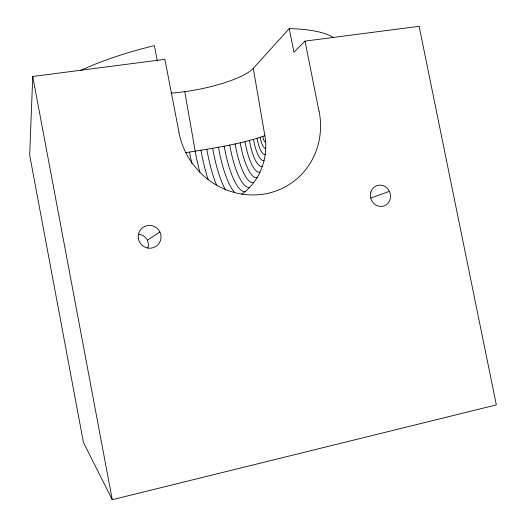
<?xml version="1.0" encoding="UTF-8"?>
<svg xmlns="http://www.w3.org/2000/svg" width="526" height="526" viewBox="0 0 526 526"><rect width="100%" height="100%" fill="white"/><g stroke="black" fill="none" stroke-linecap="round" stroke-linejoin="round"><path stroke-width="0.79" d="M178.985 132.263L164.875 59.32L32.75 76.48L29.666 155.131L83.43 442.412L112.262 499.7L496.334 404.888L419.117 26.3L305.021 41.12L293.942 52.179L289.261 28.614L292.259 28.674A149.259 35.367 -11 0 1 333.32 37.51M241.743 194.278C259.962 181.358 268.786 157.498 264.867 135.708L253.276 68.354L289.261 28.614M147.385 240.25L159.891 231.966M185.619 152.671C212.254 148.391 239.304 144.597 264.867 135.708M370.942 197.98L389.424 191.365M305.021 41.12L318.986 111.203M157.261 60.589L154.361 45.584L141.606 48.865A149.259 35.367 -11 0 0 80.333 70.629M32.75 76.48L112.262 499.7M184.757 91.669L195.225 151.245A61.18 14.215 81.2 0 0 199.847 172.16M234.215 191.983A55.506 14.327 81.4 0 1 218.487 147.227M245.366 191.49A52.534 13.867 81.4 0 1 224.181 146.123M265.748 148.161A12.499 3.669 81.7 0 1 260.219 137.45M171.134 93.148A61.023 14.458 -11 0 0 184.751 91.682A61.023 14.458 -11 0 0 253.216 68.367M208.197 179.622A60.746 14.524 81.2 0 1 201.004 150.318M249.778 187.269A48.997 13.203 81.5 0 1 229.73 145.005M319.078 111.19A74.179 70.096 54.3 0 1 263.197 194.186A74.179 70.096 54.3 0 1 178.879 132.276M265.249 154.368A18.581 5.418 81.6 0 1 257.096 138.423M225.476 189.873A57.886 14.583 81.3 0 1 212.688 148.299M262.389 166.407A30.12 8.633 81.6 0 1 249.429 140.514M260.061 172.114A35.446 10.033 81.6 0 1 244.978 141.619M253.729 182.601A44.934 12.335 81.5 0 1 235.083 143.868M257.168 177.532A40.403 11.276 81.5 0 1 240.178 142.737M265.623 141.921A6.279 1.848 81.7 0 1 262.822 136.543M216.488 184.942A59.642 14.649 81.3 0 1 206.843 149.331M264.124 160.469A24.479 7.088 81.6 0 1 253.479 139.449M191.845 163.625A60.957 13.755 81.1 0 1 189.551 152.113M138.818 234.313A10.441 10.323 43.2 0 1 147.852 248.167M138.437 238.817A11.493 11.329 48 0 0 157.116 245.517A11.493 11.329 48 0 0 153.329 226.055A11.493 11.329 48 0 0 138.437 238.817M370.889 192.056A10.75 9.968 70.6 0 0 382.612 206.291A10.75 9.968 70.6 0 0 387.912 188.979A10.75 9.968 70.6 0 0 370.889 192.056"/></g></svg>
